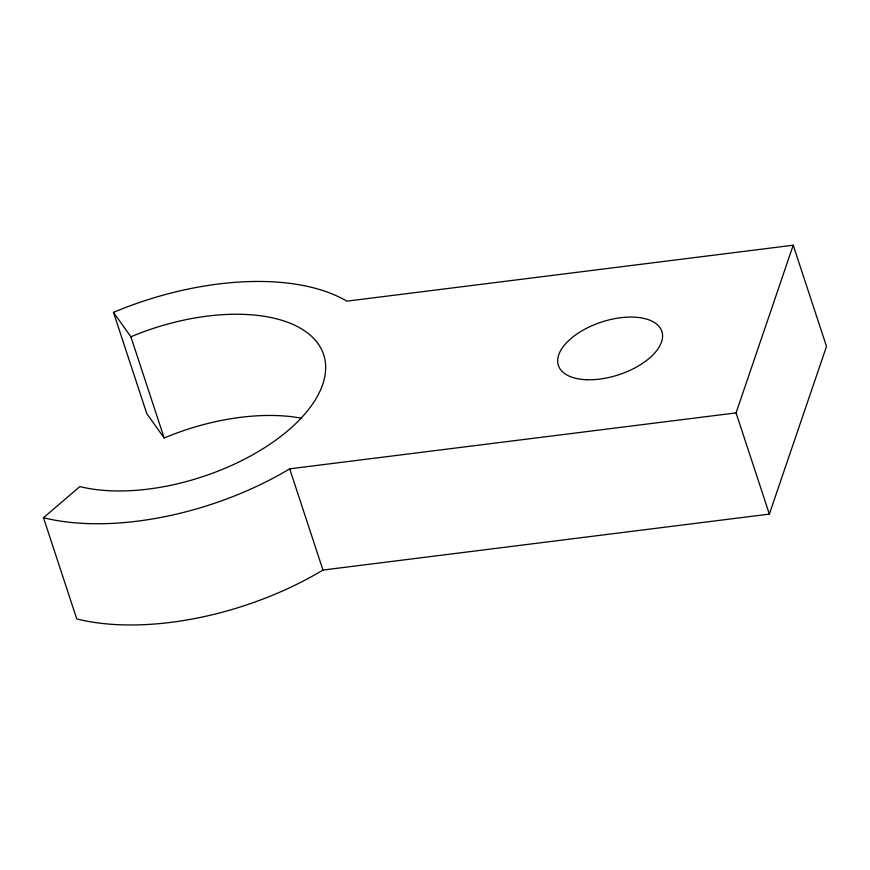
<?xml version="1.0" encoding="UTF-8"?>
<svg xmlns="http://www.w3.org/2000/svg" width="870" height="870" viewBox="0 0 870 870"><rect width="100%" height="100%" fill="white"/><g stroke="black" fill="none" stroke-linecap="round" stroke-linejoin="round"><path stroke-width="1.3" d="M113.491 312.363L130.891 336.788A153.501 78.137 -18.2 0 1 322.694 384.442A153.501 78.137 -18.2 0 1 79.844 486.569L43.5 517.726L76.777 618.951A210.442 107.13 -18.2 0 0 322.966 570.057L769.352 514.105L736.074 412.891L793.222 245.209L346.836 301.161A210.442 107.13 -18.2 0 0 113.491 312.363L146.769 413.587L164.169 438.001A153.501 78.137 -18.2 0 1 301.64 418.231M769.352 514.105L826.5 346.434L793.222 245.209M43.5 517.726A210.442 107.13 -18.2 0 0 289.688 468.832L736.074 412.891M289.688 468.832L322.966 570.057M130.891 336.788L164.169 438.001M586.717 379.722A54.473 27.731 -18.2 0 0 662.483 334.254A54.473 27.731 -18.2 0 0 581.16 331.274A54.473 27.731 -18.2 0 0 586.717 379.722"/></g></svg>
